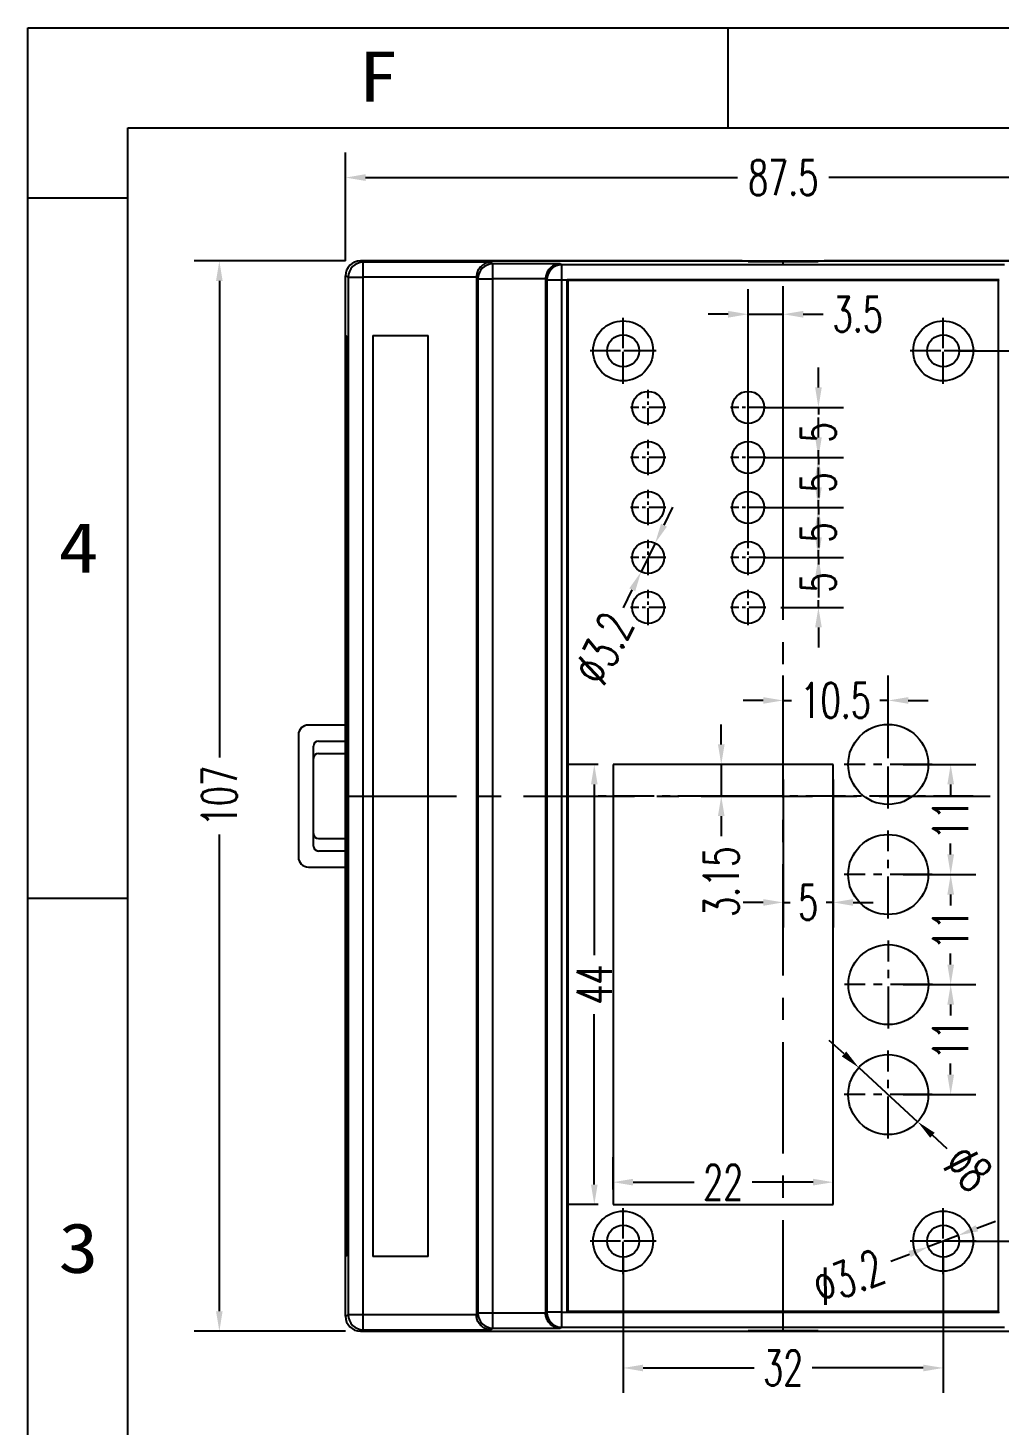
# Model space of a CAD drawing. Header units: millimetres. Extents: x 890 to 1310, y 579 to 876.
# Drawn here: x 890.2 to 987.3, y 736.1 to 875.7 of the extents above; entities that cross this region are included whole.
import ezdxf
from ezdxf.enums import TextEntityAlignment as Align

# ---------------------------------------------------------------- set-up
doc = ezdxf.new("R2010")
doc.units = ezdxf.units.MM
doc.linetypes.add('CENTER', pattern=[50.8, 31.75, -6.35, 6.35, -6.35])
for name, color, linetype in [('1', 7, 'Continuous'), ('2', 7, 'Continuous'), ('3', 7, 'Continuous'), ('dim', 3, 'Continuous')]:
    doc.layers.add(name, color=color, linetype=linetype)
doc.styles.add('romans', font='romans.shx', dxfattribs={"width": 0.67, "bigfont": 'fangsong.shx'})
doc.styles.add('TEXTSTYLE_0', font='txt', dxfattribs={"width": 0.8})
doc.dimstyles.new('MSTD', dxfattribs={"dimtxt": 3.5, "dimasz": 2, "dimexe": 2.5, "dimexo": 1.5, "dimgap": 1, "dimtad": 0, "dimdsep": 46, "dimtxsty": 'romans', "dimcen": 0, "dimclrd": 5, "dimclre": 5, "dimclrt": 3, "dimadec": 1, "dimazin": 0, "dimtfac": 0.5, "dimtmove": 0, "dimatfit": 3, "dimfxl": 1, "dimarcsym": 0})

# ---------------------------------------------------------------- blocks, each defined once
blk = doc.blocks.new('*D59')
at = {"layer": 'Defpoints', "color": 0, "transparency": 16777216}
for p in [(923.48, 852.45), (909.37, 745.45), (923.48, 745.45)]:
    blk.add_point(p, dxfattribs=at)
at = {"layer": 'dim', "color": 5, "lineweight": -2, "transparency": 16777216}
for p, q in [((921.98, 852.45), (906.87, 852.45)), ((909.37, 850.45), (909.37, 802.8)), ((909.37, 747.45), (909.37, 795.11)), ((921.98, 745.45), (906.87, 745.45))]:
    blk.add_line(p, q, dxfattribs=at)
at = {"layer": 'dim', "color": 5, "transparency": 16777216}
for points in [[(909.04, 850.45), (909.7, 850.45), (909.37, 852.45)], [(909.04, 747.45), (909.7, 747.45), (909.37, 745.45)]]:
    blk.add_solid(points, dxfattribs=at)
at = {"layer": 'dim', "color": 3, "transparency": 16777216, "insert": (909.37, 798.95), "char_height": 3.5, "attachment_point": 5, "rotation": 90, "style": 'romans'}
blk.add_mtext('107', dxfattribs=at)
blk = doc.blocks.new('*D60')
at = {"layer": 'Defpoints', "color": 0, "transparency": 16777216}
for p in [(1009.48, 860.78), (921.98, 850.96), (1009.48, 850.96)]:
    blk.add_point(p, dxfattribs=at)
at = {"layer": 'dim', "color": 5, "lineweight": -2, "transparency": 16777216}
for p, q in [((921.98, 852.46), (921.98, 863.28)), ((1009.48, 852.46), (1009.48, 863.28)), ((923.98, 860.78), (961.16, 860.78)), ((1007.48, 860.78), (970.3, 860.78))]:
    blk.add_line(p, q, dxfattribs=at)
at = {"layer": 'dim', "color": 5, "transparency": 16777216}
for points in [[(923.98, 861.12), (923.98, 860.45), (921.98, 860.78)], [(1007.48, 861.12), (1007.48, 860.45), (1009.48, 860.78)]]:
    blk.add_solid(points, dxfattribs=at)
at = {"layer": 'dim', "color": 3, "transparency": 16777216, "insert": (965.73, 860.78), "char_height": 3.5, "attachment_point": 5, "style": 'romans'}
blk.add_mtext('87.5', dxfattribs=at)
blk = doc.blocks.new('SUN_6HWZ35TKXU86YGHH1AY77V3D6FJ')
at = {"color": 7, "linetype": 'Continuous'}
for p, q in [((-420, 297), (0, 297)), ((-420, 0), (-420, 297)), ((-350, 287), (-350, 297)), ((-410, 287), (-10, 287)), ((-410, 10), (-410, 287)), ((-420, 280), (-410, 280)), ((-420, 210), (-410, 210))]:
    blk.add_line(p, q, dxfattribs=at)
at = {"color": 2, "linetype": 'Continuous', "style": 'TEXTSTYLE_0', "width": 1.2}
for s, p, p2 in [('F', (-386.98, 289.63), (-382.98, 289.63)), ('4', (-416.95, 242.54), (-412.95, 242.54)), ('3', (-416.95, 172.54), (-412.95, 172.54))]:
    blk.add_text(s, height=5, dxfattribs=at).set_placement(p, p2, align=Align.FIT)
blk = doc.blocks.new('*D61')
at = {"color": 5, "lineweight": -2, "transparency": 16777216}
for p, q in [((977.73, 780.11), (984.97, 780.11)), ((982.47, 778.11), (982.47, 777)), ((982.47, 771.1), (982.47, 772.21)), ((977.73, 769.1), (984.97, 769.1))]:
    blk.add_line(p, q, dxfattribs=at)
at = {"color": 5, "transparency": 16777216}
for points in [[(982.14, 778.11), (982.81, 778.11), (982.47, 780.11)], [(982.14, 771.1), (982.81, 771.1), (982.47, 769.1)]]:
    blk.add_solid(points, dxfattribs=at)
at = {"layer": 'Defpoints', "color": 0, "transparency": 16777216}
for p in [(976.23, 780.11), (982.47, 780.11), (976.23, 769.1)]:
    blk.add_point(p, dxfattribs=at)
at = {"color": 3, "transparency": 16777216, "insert": (982.47, 774.61), "char_height": 3.5, "attachment_point": 5, "rotation": 90, "style": 'romans'}
blk.add_mtext('11', dxfattribs=at)
blk = doc.blocks.new('*D62')
at = {"color": 5, "lineweight": -2, "transparency": 16777216}
for p, q in [((977.73, 802.11), (984.97, 802.11)), ((982.47, 800.11), (982.47, 799.01)), ((982.47, 793.11), (982.47, 794.21)), ((977.73, 791.11), (984.97, 791.11))]:
    blk.add_line(p, q, dxfattribs=at)
at = {"color": 5, "transparency": 16777216}
for points in [[(982.14, 800.11), (982.81, 800.11), (982.47, 802.11)], [(982.14, 793.11), (982.81, 793.11), (982.47, 791.11)]]:
    blk.add_solid(points, dxfattribs=at)
at = {"layer": 'Defpoints', "color": 0, "transparency": 16777216}
for p in [(976.23, 802.11), (982.47, 802.11), (976.23, 791.11)]:
    blk.add_point(p, dxfattribs=at)
at = {"color": 3, "transparency": 16777216, "insert": (982.47, 796.61), "char_height": 3.5, "attachment_point": 5, "rotation": 90, "style": 'romans'}
blk.add_mtext('11', dxfattribs=at)
blk = doc.blocks.new('*D43')
at = {"color": 5, "lineweight": -2, "transparency": 16777216}
for p, q in [((965.73, 800.61), (965.73, 785.82)), ((970.72, 800.61), (970.72, 785.82)), ((963.73, 788.32), (961.73, 788.32)), ((965.73, 788.32), (966.44, 788.32)), ((970.72, 788.32), (970.01, 788.32)), ((972.72, 788.32), (974.72, 788.32))]:
    blk.add_line(p, q, dxfattribs=at)
at = {"color": 5, "transparency": 16777216}
for points in [[(963.73, 788.65), (963.73, 787.98), (965.73, 788.32)], [(972.72, 788.65), (972.72, 787.98), (970.72, 788.32)]]:
    blk.add_solid(points, dxfattribs=at)
at = {"layer": 'Defpoints', "color": 0, "transparency": 16777216}
for p in [(965.73, 802.11), (970.72, 802.11), (965.73, 788.32)]:
    blk.add_point(p, dxfattribs=at)
at = {"color": 3, "transparency": 16777216, "insert": (968.23, 788.32), "char_height": 3.5, "attachment_point": 5, "style": 'romans'}
blk.add_mtext('5', dxfattribs=at)
blk = doc.blocks.new('*D63')
at = {"color": 5, "lineweight": -2, "transparency": 16777216}
for p, q in [((962.23, 824.31), (962.23, 849.62)), ((965.73, 820.25), (965.73, 849.62)), ((960.23, 847.12), (958.23, 847.12)), ((962.23, 847.12), (965.73, 847.12)), ((967.73, 847.12), (969.73, 847.12))]:
    blk.add_line(p, q, dxfattribs=at)
at = {"color": 5, "transparency": 16777216}
for points in [[(960.23, 847.45), (960.23, 846.78), (962.23, 847.12)], [(967.73, 847.45), (967.73, 846.78), (965.73, 847.12)]]:
    blk.add_solid(points, dxfattribs=at)
at = {"layer": 'Defpoints', "color": 0, "transparency": 16777216}
for p in [(965.73, 847.12), (962.23, 822.81), (965.73, 818.75)]:
    blk.add_point(p, dxfattribs=at)
at = {"color": 3, "transparency": 16777216, "insert": (973.18, 847.12), "char_height": 3.5, "attachment_point": 5, "style": 'romans'}
blk.add_mtext('3.5', dxfattribs=at)
blk = doc.blocks.new('*D64')
at = {"color": 5, "lineweight": -2, "transparency": 16777216}
for p, q in [((953.82, 826.04), (954.7, 827.83)), ((952.93, 824.24), (951.53, 821.37)), ((949.76, 817.78), (950.64, 819.57))]:
    blk.add_line(p, q, dxfattribs=at)
at = {"color": 5, "transparency": 16777216}
for points in [[(953.52, 826.18), (954.11, 825.89), (952.93, 824.24)], [(950.35, 819.72), (950.94, 819.43), (951.53, 821.37)]]:
    blk.add_solid(points, dxfattribs=at)
at = {"layer": 'Defpoints', "color": 0, "transparency": 16777216}
for p in [(952.93, 824.24), (951.53, 821.37)]:
    blk.add_point(p, dxfattribs=at)
at = {"color": 3, "transparency": 16777216, "insert": (947.77, 813.72), "char_height": 3.5, "attachment_point": 5, "rotation": 63.8693, "style": 'romans'}
blk.add_mtext('∅3.2', dxfattribs=at)
blk = doc.blocks.new('*D65')
at = {"layer": 'Defpoints', "color": 0, "transparency": 16777216}
for p in [(949.73, 754.45), (981.73, 754.45), (981.73, 741.78)]:
    blk.add_point(p, dxfattribs=at)
at = {"layer": 'dim', "color": 5, "lineweight": -2, "transparency": 16777216}
for p, q in [((949.73, 752.95), (949.73, 739.28)), ((981.73, 752.95), (981.73, 739.28)), ((951.73, 741.78), (962.83, 741.78)), ((979.73, 741.78), (968.63, 741.78))]:
    blk.add_line(p, q, dxfattribs=at)
at = {"layer": 'dim', "color": 5, "transparency": 16777216}
for points in [[(951.73, 742.11), (951.73, 741.44), (949.73, 741.78)], [(979.73, 742.11), (979.73, 741.44), (981.73, 741.78)]]:
    blk.add_solid(points, dxfattribs=at)
at = {"layer": 'dim', "color": 3, "transparency": 16777216, "insert": (965.73, 741.78), "char_height": 3.5, "attachment_point": 5, "style": 'romans'}
blk.add_mtext('32', dxfattribs=at)
blk = doc.blocks.new('*D66')
at = {"layer": 'Defpoints', "color": 0, "transparency": 16777216}
for p in [(981.73, 843.46), (981.73, 754.45), (1012.36, 754.45)]:
    blk.add_point(p, dxfattribs=at)
at = {"layer": 'dim', "color": 5, "lineweight": -2, "transparency": 16777216}
for p, q in [((983.23, 843.46), (1014.86, 843.46)), ((1012.36, 841.46), (1012.36, 801.8)), ((1012.36, 756.45), (1012.36, 796.11)), ((983.23, 754.45), (1014.86, 754.45))]:
    blk.add_line(p, q, dxfattribs=at)
at = {"layer": 'dim', "color": 5, "transparency": 16777216}
for points in [[(1012.02, 841.46), (1012.69, 841.46), (1012.36, 843.46)], [(1012.02, 756.45), (1012.69, 756.45), (1012.36, 754.45)]]:
    blk.add_solid(points, dxfattribs=at)
at = {"layer": 'dim', "color": 3, "transparency": 16777216, "insert": (1012.36, 798.95), "char_height": 3.5, "attachment_point": 5, "rotation": 90, "style": 'romans'}
blk.add_mtext('89', dxfattribs=at)
blk = doc.blocks.new('*D67')
at = {"layer": 'Defpoints', "color": 0, "transparency": 16777216}
for p in [(976.23, 791.11), (976.23, 780.11), (982.47, 780.11)]:
    blk.add_point(p, dxfattribs=at)
at = {"layer": 'dim', "color": 5, "lineweight": -2, "transparency": 16777216}
for p, q in [((977.73, 791.11), (984.97, 791.11)), ((982.47, 789.11), (982.47, 788)), ((982.47, 782.11), (982.47, 783.21)), ((977.73, 780.11), (984.97, 780.11))]:
    blk.add_line(p, q, dxfattribs=at)
at = {"layer": 'dim', "color": 5, "transparency": 16777216}
for points in [[(982.14, 789.11), (982.81, 789.11), (982.47, 791.11)], [(982.14, 782.11), (982.81, 782.11), (982.47, 780.11)]]:
    blk.add_solid(points, dxfattribs=at)
at = {"layer": 'dim', "color": 3, "transparency": 16777216, "insert": (982.47, 785.61), "char_height": 3.5, "attachment_point": 5, "rotation": 90, "style": 'romans'}
blk.add_mtext('11', dxfattribs=at)
blk = doc.blocks.new('*D68')
at = {"layer": 'Defpoints', "color": 0, "transparency": 16777216}
for p in [(970.72, 760.35), (948.73, 758.11), (970.72, 758.11)]:
    blk.add_point(p, dxfattribs=at)
at = {"layer": 'dim', "color": 5, "lineweight": -2, "transparency": 16777216}
for p, q in [((948.73, 759.61), (948.73, 762.85)), ((970.72, 759.61), (970.72, 762.85)), ((950.73, 760.35), (956.83, 760.35)), ((968.72, 760.35), (962.62, 760.35))]:
    blk.add_line(p, q, dxfattribs=at)
at = {"layer": 'dim', "color": 5, "transparency": 16777216}
for points in [[(950.73, 760.69), (950.73, 760.02), (948.73, 760.35)], [(968.72, 760.69), (968.72, 760.02), (970.72, 760.35)]]:
    blk.add_solid(points, dxfattribs=at)
at = {"layer": 'dim', "color": 3, "transparency": 16777216, "insert": (959.73, 760.35), "char_height": 3.5, "attachment_point": 5, "style": 'romans'}
blk.add_mtext('22', dxfattribs=at)
blk = doc.blocks.new('*D69')
at = {"layer": 'Defpoints', "color": 0, "transparency": 16777216}
for p in [(948.73, 802.11), (946.85, 758.11), (948.73, 758.11)]:
    blk.add_point(p, dxfattribs=at)
at = {"layer": 'dim', "color": 5, "lineweight": -2, "transparency": 16777216}
for p, q in [((947.23, 802.11), (944.35, 802.11)), ((946.85, 800.11), (946.85, 783.06)), ((946.85, 760.11), (946.85, 777.15)), ((947.23, 758.11), (944.35, 758.11))]:
    blk.add_line(p, q, dxfattribs=at)
at = {"layer": 'dim', "color": 5, "transparency": 16777216}
for points in [[(946.52, 800.11), (947.18, 800.11), (946.85, 802.11)], [(946.52, 760.11), (947.18, 760.11), (946.85, 758.11)]]:
    blk.add_solid(points, dxfattribs=at)
at = {"layer": 'dim', "color": 3, "transparency": 16777216, "insert": (946.85, 780.11), "char_height": 3.5, "attachment_point": 5, "rotation": 90, "style": 'romans'}
blk.add_mtext('44', dxfattribs=at)
blk = doc.blocks.new('*D70')
at = {"layer": 'Defpoints', "color": 0, "transparency": 16777216}
for p in [(970.72, 802.11), (959.54, 798.95), (965.73, 798.95)]:
    blk.add_point(p, dxfattribs=at)
at = {"layer": 'dim', "color": 5, "lineweight": -2, "transparency": 16777216}
for p, q in [((959.54, 804.11), (959.54, 806.11)), ((969.22, 802.11), (957.04, 802.11)), ((959.54, 802.11), (959.54, 798.95)), ((964.23, 798.95), (957.04, 798.95)), ((959.54, 796.95), (959.54, 794.95))]:
    blk.add_line(p, q, dxfattribs=at)
at = {"layer": 'dim', "color": 5, "transparency": 16777216}
for points in [[(959.21, 804.11), (959.87, 804.11), (959.54, 802.11)], [(959.21, 796.95), (959.87, 796.95), (959.54, 798.95)]]:
    blk.add_solid(points, dxfattribs=at)
at = {"layer": 'dim', "color": 3, "transparency": 16777216, "insert": (959.54, 790.38), "char_height": 3.5, "attachment_point": 5, "rotation": 90, "style": 'romans'}
blk.add_mtext('3.15', dxfattribs=at)
blk = doc.blocks.new('*D71')
at = {"layer": 'Defpoints', "color": 0, "transparency": 16777216}
for p in [(965.73, 808.51), (965.73, 802.11), (976.23, 802.11)]:
    blk.add_point(p, dxfattribs=at)
at = {"layer": 'dim', "color": 5, "lineweight": -2, "transparency": 16777216}
for p, q in [((965.73, 803.61), (965.73, 811.01)), ((976.23, 803.61), (976.23, 811.01)), ((963.73, 808.51), (961.73, 808.51)), ((965.73, 808.51), (966.57, 808.51)), ((976.23, 808.51), (975.38, 808.51)), ((978.23, 808.51), (980.23, 808.51))]:
    blk.add_line(p, q, dxfattribs=at)
at = {"layer": 'dim', "color": 5, "transparency": 16777216}
for points in [[(963.73, 808.84), (963.73, 808.18), (965.73, 808.51)], [(978.23, 808.84), (978.23, 808.18), (976.23, 808.51)]]:
    blk.add_solid(points, dxfattribs=at)
at = {"layer": 'dim', "color": 3, "transparency": 16777216, "insert": (970.98, 808.51), "char_height": 3.5, "attachment_point": 5, "style": 'romans'}
blk.add_mtext('10.5', dxfattribs=at)
blk = doc.blocks.new('*D72')
at = {"layer": 'Defpoints', "color": 0, "transparency": 16777216}
for p in [(973.28, 771.81), (979.17, 766.4)]:
    blk.add_point(p, dxfattribs=at)
at = {"layer": 'dim', "color": 5, "lineweight": -2, "transparency": 16777216}
for p, q in [((971.81, 773.17), (970.34, 774.52)), ((973.28, 771.81), (979.17, 766.4)), ((982.11, 763.69), (980.64, 765.04))]:
    blk.add_line(p, q, dxfattribs=at)
at = {"layer": 'dim', "color": 5, "transparency": 16777216}
for points in [[(972.04, 773.41), (971.59, 772.92), (973.28, 771.81)], [(980.87, 765.29), (980.42, 764.8), (979.17, 766.4)]]:
    blk.add_solid(points, dxfattribs=at)
at = {"layer": 'dim', "color": 3, "transparency": 16777216, "insert": (984.21, 761.76), "char_height": 3.5, "attachment_point": 5, "rotation": 317.3806, "style": 'romans'}
blk.add_mtext('∅8', dxfattribs=at)
blk = doc.blocks.new('*D73')
at = {"layer": 'Defpoints', "color": 0, "transparency": 16777216}
for p in [(983.22, 755.02), (980.23, 753.88)]:
    blk.add_point(p, dxfattribs=at)
at = {"layer": 'dim', "color": 5, "lineweight": -2, "transparency": 16777216}
for p, q in [((985.09, 755.74), (986.96, 756.45)), ((983.22, 755.02), (980.23, 753.88)), ((976.5, 752.46), (978.36, 753.17))]:
    blk.add_line(p, q, dxfattribs=at)
at = {"layer": 'dim', "color": 5, "transparency": 16777216}
for points in [[(984.97, 756.05), (985.21, 755.43), (983.22, 755.02)], [(978.25, 753.48), (978.48, 752.86), (980.23, 753.88)]]:
    blk.add_solid(points, dxfattribs=at)
at = {"layer": 'dim', "color": 3, "transparency": 16777216, "insert": (972.28, 750.84), "char_height": 3.5, "attachment_point": 5, "rotation": 20.9015, "style": 'romans'}
blk.add_mtext('∅3.2', dxfattribs=at)
blk = doc.blocks.new('*D75')
at = {"layer": 'Defpoints', "color": 0, "transparency": 16777216}
for p in [(962.23, 827.81), (969.25, 827.81), (962.23, 822.81)]:
    blk.add_point(p, dxfattribs=at)
at = {"layer": 'dim', "color": 5, "lineweight": -2, "transparency": 16777216}
for p, q in [((969.25, 829.81), (969.25, 831.81)), ((963.73, 827.81), (971.75, 827.81)), ((969.25, 827.81), (969.25, 827.09)), ((963.73, 822.81), (971.75, 822.81)), ((969.25, 822.81), (969.25, 823.52)), ((969.25, 820.81), (969.25, 818.81))]:
    blk.add_line(p, q, dxfattribs=at)
at = {"layer": 'dim', "color": 5, "transparency": 16777216}
for points in [[(968.92, 829.81), (969.59, 829.81), (969.25, 827.81)], [(968.92, 820.81), (969.59, 820.81), (969.25, 822.81)]]:
    blk.add_solid(points, dxfattribs=at)
at = {"layer": 'dim', "color": 3, "transparency": 16777216, "insert": (969.25, 825.31), "char_height": 3.5, "attachment_point": 5, "rotation": 90, "style": 'romans'}
blk.add_mtext('5', dxfattribs=at)
blk = doc.blocks.new('*D76')
at = {"layer": 'Defpoints', "color": 0, "transparency": 16777216}
for p in [(962.23, 832.81), (969.25, 832.81), (962.23, 827.81)]:
    blk.add_point(p, dxfattribs=at)
at = {"layer": 'dim', "color": 5, "lineweight": -2, "transparency": 16777216}
for p, q in [((969.25, 834.81), (969.25, 836.81)), ((963.73, 832.81), (971.75, 832.81)), ((969.25, 832.81), (969.25, 832.09)), ((969.25, 827.81), (969.25, 828.52)), ((963.73, 827.81), (971.75, 827.81)), ((969.25, 825.81), (969.25, 823.81))]:
    blk.add_line(p, q, dxfattribs=at)
at = {"layer": 'dim', "color": 5, "transparency": 16777216}
for points in [[(968.92, 834.81), (969.59, 834.81), (969.25, 832.81)], [(968.92, 825.81), (969.59, 825.81), (969.25, 827.81)]]:
    blk.add_solid(points, dxfattribs=at)
at = {"layer": 'dim', "color": 3, "transparency": 16777216, "insert": (969.25, 830.31), "char_height": 3.5, "attachment_point": 5, "rotation": 90, "style": 'romans'}
blk.add_mtext('5', dxfattribs=at)
blk = doc.blocks.new('*D77')
at = {"layer": 'Defpoints', "color": 0, "transparency": 16777216}
for p in [(962.23, 837.81), (969.25, 837.81), (962.23, 832.81)]:
    blk.add_point(p, dxfattribs=at)
at = {"layer": 'dim', "color": 5, "lineweight": -2, "transparency": 16777216}
for p, q in [((969.25, 839.81), (969.25, 841.81)), ((963.73, 837.81), (971.75, 837.81)), ((969.25, 837.81), (969.25, 837.09)), ((963.73, 832.81), (971.75, 832.81)), ((969.25, 832.81), (969.25, 833.52)), ((969.25, 830.81), (969.25, 828.81))]:
    blk.add_line(p, q, dxfattribs=at)
at = {"layer": 'dim', "color": 5, "transparency": 16777216}
for points in [[(968.92, 839.81), (969.59, 839.81), (969.25, 837.81)], [(968.92, 830.81), (969.59, 830.81), (969.25, 832.81)]]:
    blk.add_solid(points, dxfattribs=at)
at = {"layer": 'dim', "color": 3, "transparency": 16777216, "insert": (969.25, 835.31), "char_height": 3.5, "attachment_point": 5, "rotation": 90, "style": 'romans'}
blk.add_mtext('5', dxfattribs=at)
blk = doc.blocks.new('*D78')
at = {"layer": 'Defpoints', "color": 0, "transparency": 16777216}
for p in [(967.74, 822.81), (963.99, 817.81), (969.25, 817.81)]:
    blk.add_point(p, dxfattribs=at)
at = {"layer": 'dim', "color": 5, "lineweight": -2, "transparency": 16777216}
for p, q in [((969.25, 824.81), (969.25, 826.81)), ((969.24, 822.81), (971.75, 822.81)), ((969.25, 822.81), (969.25, 822.09)), ((969.25, 817.81), (969.25, 818.52)), ((965.49, 817.81), (971.75, 817.81)), ((969.25, 815.81), (969.25, 813.81))]:
    blk.add_line(p, q, dxfattribs=at)
at = {"layer": 'dim', "color": 5, "transparency": 16777216}
for points in [[(968.92, 824.81), (969.59, 824.81), (969.25, 822.81)], [(968.92, 815.81), (969.59, 815.81), (969.25, 817.81)]]:
    blk.add_solid(points, dxfattribs=at)
at = {"layer": 'dim', "color": 3, "transparency": 16777216, "insert": (969.25, 820.31), "char_height": 3.5, "attachment_point": 5, "rotation": 90, "style": 'romans'}
blk.add_mtext('5', dxfattribs=at)

msp = doc.modelspace()

# ---------------------------------------------------------------- linework, layer by layer
at = {"color": 1, "linetype": 'CENTER', "ltscale": 0.099174}
for p, q in [((949.729, 840.157), (949.729, 846.757)), ((981.728, 840.157), (981.728, 846.757)), ((953.029, 843.457), (946.429, 843.457)), ((985.028, 843.457), (978.428, 843.457)), ((949.729, 751.153), (949.729, 757.753)), ((981.728, 751.153), (981.728, 757.753)), ((953.029, 754.453), (946.429, 754.453)), ((985.028, 754.453), (978.428, 754.453))]:
    msp.add_line(p, q, dxfattribs=at)
at = {"color": 7, "linetype": 'Continuous'}
for p, q in [((921.978, 806.055), (918.268, 806.055)), ((917.268, 805.055), (917.268, 792.855)), ((918.768, 793.955), (918.768, 803.955)), ((919.268, 804.455), (921.978, 804.455)), ((919.268, 803.205), (921.978, 803.205)), ((935.062, 804.455), (935.182, 804.455)), ((919.268, 794.705), (921.978, 794.705)), ((921.978, 793.455), (919.268, 793.455)), ((935.182, 793.455), (935.062, 793.455)), ((918.268, 791.855), (921.978, 791.855))]:
    msp.add_line(p, q, dxfattribs=at)
at = {"color": 1, "linetype": 'CENTER', "ltscale": 0.125617}
msp.add_line((984.728, 798.955), (946.729, 798.955), dxfattribs=at)
for centre in [(949.729, 843.457), (981.728, 843.457), (949.729, 754.453), (981.728, 754.453)]:
    msp.add_circle(centre, 3)
at = {"color": 7, "linetype": 'Continuous'}
for centre, radius, start, end in [((918.268, 805.055), 1, 90, 180), ((919.268, 803.955), 0.5, 90, 180), ((919.268, 802.705), 0.5, 90, 180), ((919.268, 795.205), 0.5, 180, 270), ((919.268, 793.955), 0.5, 180, 270), ((918.268, 792.855), 1, 180, 270)]:
    msp.add_arc(centre, radius, start, end, dxfattribs=at)
at = {"layer": '1', "color": 7, "linetype": 'Continuous'}
for p, q in [((961.628, 852.455), (923.478, 852.455)), ((1007.979, 852.455), (969.828, 852.455)), ((921.978, 746.955), (921.978, 850.955)), ((935.062, 804.916), (935.183, 804.916)), ((935.183, 792.993), (935.062, 792.993)), ((923.478, 745.455), (961.628, 745.455)), ((969.828, 745.455), (1007.979, 745.455))]:
    msp.add_line(p, q, dxfattribs=at)
at = {"layer": '1', "color": 1, "linetype": 'CENTER', "ltscale": 0.35}
for p, q in [((965.728, 745.455), (965.728, 852.455)), ((921.978, 798.955), (1009.478, 798.955))]:
    msp.add_line(p, q, dxfattribs=at)
at = {"layer": '1', "color": 7, "linetype": 'Continuous'}
for centre, major_axis, start_param, end_param in [((923.479, 850.955), (-1.061, 1.061), -0.7852798, 0.7852798), ((923.479, 746.955), (1.061, 1.061), -3.9268725, -2.3563128)]:
    msp.add_ellipse(centre, major_axis=major_axis, ratio=0.9997634, start_param=start_param, end_param=end_param, dxfattribs=at)
at = {"layer": '2', "color": 1, "linetype": 'CENTER', "ltscale": 0.052893}
for p, q in [((949.729, 841.697), (949.729, 845.217)), ((981.728, 841.697), (981.728, 845.217)), ((951.489, 843.457), (947.969, 843.457)), ((983.488, 843.457), (979.968, 843.457)), ((952.23, 836.046), (952.23, 839.566)), ((962.23, 836.046), (962.23, 839.566)), ((953.99, 837.806), (950.47, 837.806)), ((963.99, 837.806), (960.47, 837.806)), ((952.23, 831.046), (952.23, 834.566)), ((962.23, 831.046), (962.23, 834.566)), ((953.99, 832.806), (950.47, 832.806)), ((963.99, 832.806), (960.47, 832.806)), ((952.23, 826.046), (952.23, 829.566)), ((962.23, 826.046), (962.23, 829.566)), ((953.99, 827.806), (950.47, 827.806)), ((963.99, 827.806), (960.47, 827.806)), ((952.23, 821.046), (952.23, 824.566)), ((962.23, 821.046), (962.23, 824.566)), ((953.99, 822.806), (950.47, 822.806)), ((963.99, 822.806), (960.47, 822.806)), ((952.23, 816.046), (952.23, 819.566)), ((962.23, 816.046), (962.23, 819.566)), ((953.99, 817.806), (950.47, 817.806)), ((963.99, 817.806), (960.47, 817.806)), ((949.729, 752.693), (949.729, 756.213)), ((981.728, 752.693), (981.728, 756.213)), ((951.489, 754.453), (947.969, 754.453)), ((983.488, 754.453), (979.968, 754.453))]:
    msp.add_line(p, q, dxfattribs=at)
at = {"layer": '2', "color": 1, "linetype": 'CENTER', "ltscale": 0.132232}
for p, q in [((976.228, 797.71), (976.228, 806.51)), ((980.628, 802.11), (971.828, 802.11)), ((976.228, 786.71), (976.228, 795.51)), ((980.628, 791.11), (971.828, 791.11)), ((976.246, 775.707), (976.246, 784.507)), ((980.646, 780.107), (971.846, 780.107)), ((976.228, 764.704), (976.228, 773.504)), ((980.628, 769.104), (971.828, 769.104))]:
    msp.add_line(p, q, dxfattribs=at)
at = {"layer": '2', "color": 7, "linetype": 'Continuous'}
for p, q in [((970.725, 802.108), (948.725, 802.108)), ((948.725, 802.108), (948.725, 758.106)), ((970.725, 758.106), (970.725, 802.108)), ((948.725, 758.106), (970.725, 758.106))]:
    msp.add_line(p, q, dxfattribs=at)
for centre, radius in [((949.729, 843.457), 1.6), ((981.728, 843.457), 1.6), ((952.23, 837.806), 1.6), ((962.23, 837.806), 1.6), ((952.23, 832.806), 1.6), ((962.23, 832.806), 1.6), ((952.23, 827.806), 1.6), ((962.23, 827.806), 1.6), ((952.23, 822.806), 1.6), ((962.23, 822.806), 1.6), ((952.23, 817.806), 1.6), ((962.23, 817.806), 1.6), ((976.228, 802.11), 4), ((976.228, 791.11), 4), ((976.246, 780.107), 4), ((976.228, 769.104), 4), ((949.729, 754.453), 1.6), ((981.728, 754.453), 1.6)]:
    msp.add_circle(centre, radius, dxfattribs=at)
at = {"layer": '3', "color": 7, "linetype": 'Continuous'}
for p, q in [((923.478, 852.455), (1007.978, 852.455)), ((923.478, 852.455), (923.751, 852.319)), ((936.549, 852.319), (923.751, 852.319)), ((923.751, 850.817), (923.751, 852.319)), ((936.549, 852.319), (936.715, 852.152)), ((943.452, 852.152), (936.715, 852.152)), ((936.715, 850.65), (936.715, 852.152)), ((943.452, 852.152), (943.618, 852.069)), ((987.839, 852.069), (943.618, 852.069)), ((943.618, 745.841), (943.618, 852.069)), ((969.228, 852.424), (962.228, 852.424)), ((962.228, 852.424), (962.228, 852.4)), ((962.228, 852.4), (969.228, 852.4)), ((969.228, 852.4), (969.228, 852.424)), ((922.251, 850.819), (921.978, 850.955)), ((921.978, 844.955), (921.978, 850.955)), ((922.251, 850.819), (923.751, 850.819)), ((922.251, 850.819), (922.251, 747.091)), ((935.062, 850.816), (923.751, 850.816)), ((923.751, 747.094), (923.751, 850.816)), ((935.215, 850.652), (935.062, 850.814)), ((935.062, 850.814), (935.062, 747.096)), ((935.215, 850.652), (936.715, 850.652)), ((935.215, 850.652), (935.215, 747.258)), ((941.978, 850.649), (936.715, 850.649)), ((936.715, 747.261), (936.715, 850.649)), ((942.118, 850.569), (941.978, 850.648)), ((941.978, 850.648), (941.978, 747.262)), ((942.118, 850.569), (943.618, 850.569)), ((942.118, 850.569), (942.118, 747.341)), ((943.618, 850.574), (944.15, 850.574)), ((944.15, 850.581), (987.307, 850.581)), ((944.228, 850.502), (944.15, 850.581)), ((944.15, 747.336), (944.15, 850.574)), ((987.228, 850.502), (944.228, 850.502)), ((944.228, 747.407), (944.228, 850.502)), ((987.228, 850.502), (987.307, 850.581)), ((987.228, 850.502), (987.228, 747.407)), ((924.728, 845.003), (930.228, 845.003)), ((924.728, 845.003), (924.728, 752.907)), ((930.228, 752.907), (930.228, 845.003)), ((922.163, 844.862), (921.978, 844.955)), ((922.163, 844.862), (922.163, 753.047)), ((935.174, 841.741), (935.062, 841.741)), ((935.062, 839.751), (935.174, 839.751)), ((935.174, 837.761), (935.062, 837.761)), ((935.062, 835.771), (935.174, 835.771)), ((935.174, 833.781), (935.062, 833.781)), ((935.062, 831.791), (935.174, 831.791)), ((935.174, 829.801), (935.062, 829.801)), ((935.062, 827.811), (935.174, 827.811)), ((935.174, 825.821), (935.062, 825.821)), ((935.062, 823.831), (935.174, 823.831)), ((935.174, 821.841), (935.062, 821.841)), ((935.062, 819.85), (935.174, 819.85)), ((935.174, 817.86), (935.062, 817.86)), ((935.062, 815.87), (935.174, 815.87)), ((935.174, 813.88), (935.062, 813.88)), ((935.062, 811.89), (935.174, 811.89)), ((935.174, 809.9), (935.062, 809.9)), ((935.062, 807.91), (935.174, 807.91)), ((935.174, 805.92), (935.062, 805.92)), ((935.062, 803.93), (935.174, 803.93)), ((935.174, 801.94), (935.062, 801.94)), ((935.062, 799.95), (935.174, 799.95)), ((935.174, 797.96), (935.062, 797.96)), ((935.062, 795.97), (935.174, 795.97)), ((935.174, 793.98), (935.062, 793.98)), ((935.062, 791.99), (935.174, 791.99)), ((935.174, 790), (935.062, 790)), ((935.062, 788.01), (935.174, 788.01)), ((935.174, 786.02), (935.062, 786.02)), ((935.062, 784.03), (935.174, 784.03)), ((935.174, 782.04), (935.062, 782.04)), ((935.062, 780.049), (935.174, 780.049)), ((935.174, 778.059), (935.062, 778.059)), ((935.062, 776.069), (935.174, 776.069)), ((935.174, 774.079), (935.062, 774.079)), ((935.062, 772.089), (935.174, 772.089)), ((935.174, 770.099), (935.062, 770.099)), ((935.062, 768.109), (935.174, 768.109)), ((935.174, 766.119), (935.062, 766.119)), ((935.062, 764.129), (935.174, 764.129)), ((935.174, 762.139), (935.062, 762.139)), ((935.062, 760.149), (935.174, 760.149)), ((935.174, 758.159), (935.062, 758.159)), ((935.062, 756.169), (935.174, 756.169)), ((922.163, 753.047), (921.978, 752.955)), ((921.978, 746.955), (921.978, 752.955)), ((930.228, 752.907), (924.728, 752.907)), ((935.062, 747.096), (935.215, 747.258)), ((936.715, 747.258), (935.215, 747.258)), ((941.978, 747.261), (936.715, 747.261)), ((936.715, 745.758), (936.715, 747.26)), ((941.978, 747.262), (942.118, 747.341)), ((943.618, 747.341), (942.118, 747.341)), ((944.15, 747.336), (943.618, 747.336)), ((944.228, 747.407), (944.15, 747.329)), ((987.307, 747.329), (944.15, 747.329)), ((987.228, 747.407), (944.228, 747.407)), ((987.228, 747.407), (987.307, 747.329)), ((921.978, 746.955), (922.251, 747.091)), ((923.751, 747.091), (922.251, 747.091)), ((935.062, 747.094), (923.751, 747.094)), ((923.751, 745.591), (923.751, 747.093)), ((943.618, 745.841), (943.452, 745.758)), ((943.618, 745.841), (987.839, 745.841)), ((923.751, 745.591), (923.478, 745.455)), ((923.478, 745.455), (1007.978, 745.455)), ((923.751, 745.591), (936.549, 745.591)), ((936.715, 745.758), (936.549, 745.591)), ((936.715, 745.758), (943.452, 745.758)), ((962.228, 745.486), (962.228, 745.51)), ((962.228, 745.51), (969.228, 745.51)), ((969.228, 745.486), (962.228, 745.486)), ((969.228, 745.51), (969.228, 745.486))]:
    msp.add_line(p, q, dxfattribs=at)
for centre, start, end in [((923.751, 850.819), 90.01455, 179.99258), ((936.715, 850.652), 90.00523, 179.99477), ((943.619, 850.569), 90.01455, 179.99258), ((936.715, 747.258), 180.00523, 269.99477), ((943.619, 747.341), 180.00626, 269.98661), ((923.751, 747.091), 180.00626, 269.98661)]:
    msp.add_arc(centre, 1.5, start, end, dxfattribs=at)
for centre, major_axis, ratio, start_param, end_param in [((923.479, 850.955), (1.342, -0.671), 0.9998096, 2.0344896, 3.6051337), ((935.174, 840.746), (0, 0.995), 0.0087269, 3.1415927, 6.2831853), ((935.174, 836.766), (0, 0.995), 0.0087269, 3.1415927, 6.2831853), ((935.174, 832.786), (0, 0.995), 0.0087269, -3.1415927, 0), ((935.174, 828.806), (0, 0.995), 0.0087269, -3.1415927, 0), ((935.174, 824.826), (0, 0.995), 0.0087269, -3.1415927, 0), ((935.174, 820.845), (0, 0.995), 0.0087269, -3.1415927, 0), ((935.174, 816.865), (0, 0.995), 0.0087269, -3.1415927, 0), ((935.174, 812.885), (0, 0.995), 0.0087269, 3.1415927, 6.2831853), ((935.174, 808.905), (0, 0.995), 0.0087269, 3.1415927, 6.2831853), ((935.174, 804.925), (0, 0.995), 0.0087269, 3.1415927, 6.2831853), ((935.174, 800.945), (0, 0.995), 0.0087269, 3.1415927, 6.2831853), ((935.174, 796.965), (0, 0.995), 0.0087269, 3.1415927, 6.2831853), ((935.174, 792.985), (0, 0.995), 0.0087269, 3.1415927, 6.2831853), ((935.174, 789.005), (0, 0.995), 0.0087269, 3.1415927, 6.2831853), ((935.174, 785.025), (0, 0.995), 0.0087269, 3.1415927, 6.2831853), ((935.174, 781.044), (0, 0.995), 0.0087269, 3.1415927, 6.2831853), ((935.174, 777.064), (0, 0.995), 0.0087269, 3.1415927, 6.2831853), ((935.174, 773.084), (0, 0.995), 0.0087269, 3.1415927, 6.2831853), ((935.174, 769.104), (0, 0.995), 0.0087269, 3.1415927, 6.2831853), ((935.174, 765.124), (0, 0.995), 0.0087269, 3.1415927, 6.2831853), ((935.174, 761.144), (0, 0.995), 0.0087269, 3.1415927, 6.2831853), ((935.174, 757.164), (0, 0.995), 0.0087269, 3.1415927, 6.2831853), ((923.479, 746.955), (-1.342, -0.671), 0.9998096, -0.463541, 1.107103)]:
    msp.add_ellipse(centre, major_axis=major_axis, ratio=ratio, start_param=start_param, end_param=end_param, dxfattribs=at)
for points, start_tangent, end_tangent in [([(936.549, 852.319), (936.268, 852.289), (936.004, 852.21), (935.767, 852.088), (935.565, 851.935), (935.402, 851.763), (935.274, 851.58), (935.179, 851.391), (935.114, 851.2), (935.075, 851.009), (935.062, 850.814)], (-0.9999613, -0.0088027), (-0.0057028, -0.9999837)), ([(943.452, 852.152), (943.175, 852.123), (942.914, 852.044), (942.679, 851.922), (942.479, 851.77), (942.317, 851.598), (942.189, 851.414), (942.095, 851.225), (942.03, 851.034), (941.992, 850.843), (941.978, 850.648)], (-0.9999606, -0.0088798), (-0.0056802, -0.9999839)), ([(943.452, 745.758), (943.175, 745.787), (942.914, 745.866), (942.679, 745.988), (942.479, 746.14), (942.317, 746.312), (942.189, 746.496), (942.095, 746.685), (942.03, 746.876), (941.992, 747.067), (941.978, 747.262)], (-0.9999606, 0.0088798), (-0.0056802, 0.9999839)), ([(936.549, 745.591), (936.268, 745.621), (936.004, 745.7), (935.767, 745.822), (935.565, 745.975), (935.402, 746.147), (935.274, 746.33), (935.179, 746.519), (935.114, 746.71), (935.075, 746.901), (935.061, 747.096)], (-0.9999613, 0.0088027), (-0.0057028, 0.9999837))]:
    msp.add_spline(points, degree=3, dxfattribs=dict(at, start_tangent=start_tangent, end_tangent=end_tangent))

# ---------------------------------------------------------------- block references
at = {"layer": 'dim'}
msp.add_blockref('SUN_6HWZ35TKXU86YGHH1AY77V3D6FJ', (1310.239, 578.74), dxfattribs=at)

# ---------------------------------------------------------------- dimensions: what is measured, and where the dimension line sits
dim = msp.add_linear_dim(base=(965.727, 847.117), p1=(962.23, 822.806), p2=(965.727, 818.753), angle=180, dimstyle='MSTD')
dim.commit()
dim.dimension.update_dxf_attribs({"geometry": '*D63', "text_midpoint": (973.184, 847.117), "dimtype": 160})
dim = msp.add_diameter_dim_2p(p1=(952.935, 824.242), p2=(951.525, 821.369), dimstyle='MSTD')
dim.commit()
dim.dimension.update_dxf_attribs({"geometry": '*D64', "text_midpoint": (947.774, 813.722)})
for base, p1, p2, angle, picture, middle in [((965.727, 788.316), (970.725, 802.108), (965.727, 802.108), 180, '*D43', (968.226, 788.316)), ((982.472, 780.107), (976.228, 769.104), (976.228, 780.107), 90, '*D61', (982.472, 774.605))]:
    dim = msp.add_linear_dim(base=base, p1=p1, p2=p2, angle=angle, dimstyle='MSTD')
    dim.commit()
    dim.dimension.update_dxf_attribs({"geometry": picture, "text_midpoint": middle})
dim = msp.add_linear_dim(base=(982.472, 802.11), p1=(976.228, 791.11), p2=(976.228, 802.11), angle=90, dimstyle='MSTD', override={"dimtmove": 1})
dim.commit()
dim.dimension.update_dxf_attribs({"geometry": '*D62', "text_midpoint": (982.472, 796.61)})
for base, p1, p2, picture, middle in [((1009.478, 860.784), (921.978, 850.955), (1009.478, 850.955), '*D60', (965.728, 860.784)), ((965.728, 808.509), (976.228, 802.11), (965.728, 802.108), '*D71', (970.978, 808.509)), ((970.725, 760.354), (948.725, 758.106), (970.725, 758.106), '*D68', (959.725, 760.354)), ((981.728, 741.777), (949.729, 754.453), (981.728, 754.453), '*D65', (965.728, 741.777))]:
    dim = msp.add_linear_dim(base=base, p1=p1, p2=p2, dimstyle='MSTD', dxfattribs=at)
    dim.commit()
    dim.dimension.update_dxf_attribs({"geometry": picture, "text_midpoint": middle})
for base, p1, p2, picture, middle in [((909.368, 745.455), (923.478, 852.455), (923.478, 745.455), '*D59', (909.368, 798.955)), ((1012.355, 754.453), (981.728, 843.457), (981.728, 754.453), '*D66', (1012.355, 798.955)), ((959.539, 798.955), (970.725, 802.108), (965.728, 798.955), '*D70', (959.539, 790.382)), ((946.849, 758.106), (948.725, 802.108), (948.725, 758.106), '*D69', (946.849, 780.107)), ((982.472, 780.107), (976.228, 791.11), (976.228, 780.107), '*D67', (982.472, 785.608))]:
    dim = msp.add_linear_dim(base=base, p1=p1, p2=p2, angle=90, dimstyle='MSTD', dxfattribs=at)
    dim.commit()
    dim.dimension.update_dxf_attribs({"geometry": picture, "text_midpoint": middle})
for base, p1, p2, override, picture, middle in [((969.255, 837.806), (962.23, 832.806), (962.23, 837.806), {"dimtmove": 1}, '*D77', (969.255, 835.306)), ((969.255, 832.806), (962.23, 827.806), (962.23, 832.806), {"dimtmove": 1}, '*D76', (969.255, 830.306)), ((969.255, 827.806), (962.23, 822.806), (962.23, 827.806), {"dimtmove": 1}, '*D75', (969.255, 825.306)), ((969.255, 817.806), (967.742, 822.806), (963.99, 817.806), {"dimfxl": 1.25}, '*D78', (969.255, 820.306))]:
    dim = msp.add_linear_dim(base=base, p1=p1, p2=p2, angle=90, dimstyle='MSTD', override=override, dxfattribs=at)
    dim.commit()
    dim.dimension.update_dxf_attribs({"geometry": picture, "text_midpoint": middle})
for p1, p2, picture, middle in [((973.285, 771.812), (979.172, 766.395), '*D72', (984.207, 761.762)), ((983.223, 755.024), (980.233, 753.882), '*D73', (972.276, 750.844))]:
    dim = msp.add_diameter_dim_2p(p1=p1, p2=p2, dimstyle='MSTD', dxfattribs=at)
    dim.commit()
    dim.dimension.update_dxf_attribs({"geometry": picture, "text_midpoint": middle})

doc.saveas('drawing.dxf')
